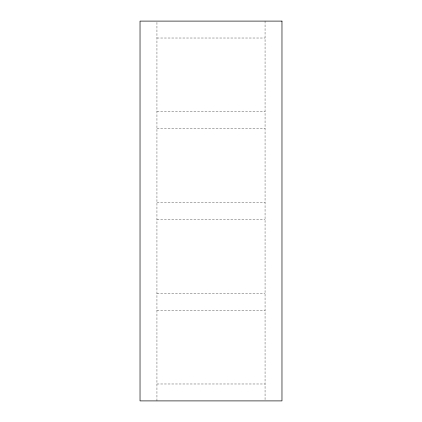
<?xml version="1.0" encoding="UTF-8"?>
<svg xmlns="http://www.w3.org/2000/svg" width="422" height="422" viewBox="0 0 422 422"><rect width="100%" height="100%" fill="white"/><g stroke="black" fill="none" stroke-linecap="round" stroke-linejoin="round"><path stroke-width="0.32" stroke-dasharray="2.11 1.58" d="M156.947 38.017L265.053 38.017M156.947 111.819L265.053 111.819M156.947 128.736L265.053 128.736M156.947 202.539L265.053 202.539M156.947 219.461L265.053 219.461M156.947 293.264L265.053 293.264M156.947 310.181L265.053 310.181M156.947 383.983L265.053 383.983M265.053 21.1L265.053 400.9M156.947 22.403L156.947 400.9"/><path stroke-width="0.63" d="M281.97 21.1L140.03 21.1L140.03 400.9L281.97 400.9L281.97 21.1"/></g></svg>
